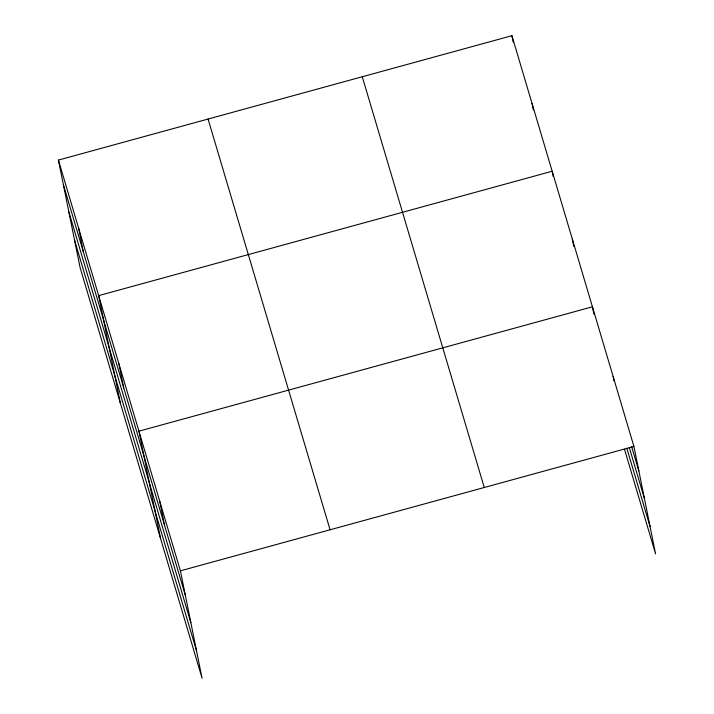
<?xml version="1.0" encoding="UTF-8"?>
<svg xmlns="http://www.w3.org/2000/svg" width="714" height="714" viewBox="0 0 714 714"><rect width="100%" height="100%" fill="white"/><g stroke="black" fill="none" stroke-linecap="round" stroke-linejoin="round"><path stroke-width="1.07" d="M58.414 160.088L180.41 570.834L202.08 678.3L80.084 267.545L58.414 160.088L511.92 35.7L633.916 446.455L655.586 553.912L624.473 449.177M180.41 570.834L633.916 446.455M631.631 446.661L638.86 470.99M629.293 447.571L644.376 498.354M626.812 448.258L650.061 526.548M362.266 76.746L484.262 487.501M208.069 119.042L330.073 529.788M63.367 184.623L185.363 595.378M68.883 211.987L190.879 622.742M74.568 240.181L196.564 650.936M613.174 376.626L614.031 380.892M593.941 314.267L592.433 306.797L138.935 431.176L160.605 538.642M572.307 239.02L573.815 246.491M553.252 176.581L552.172 171.244L98.675 295.632L120.345 403.098M532.046 103.476L533.34 109.876M511.92 35.7L513.205 42.099M159.677 501.005L164.622 525.549M118.81 363.408L123.754 387.952M78.549 227.855L83.493 252.399"/></g></svg>
